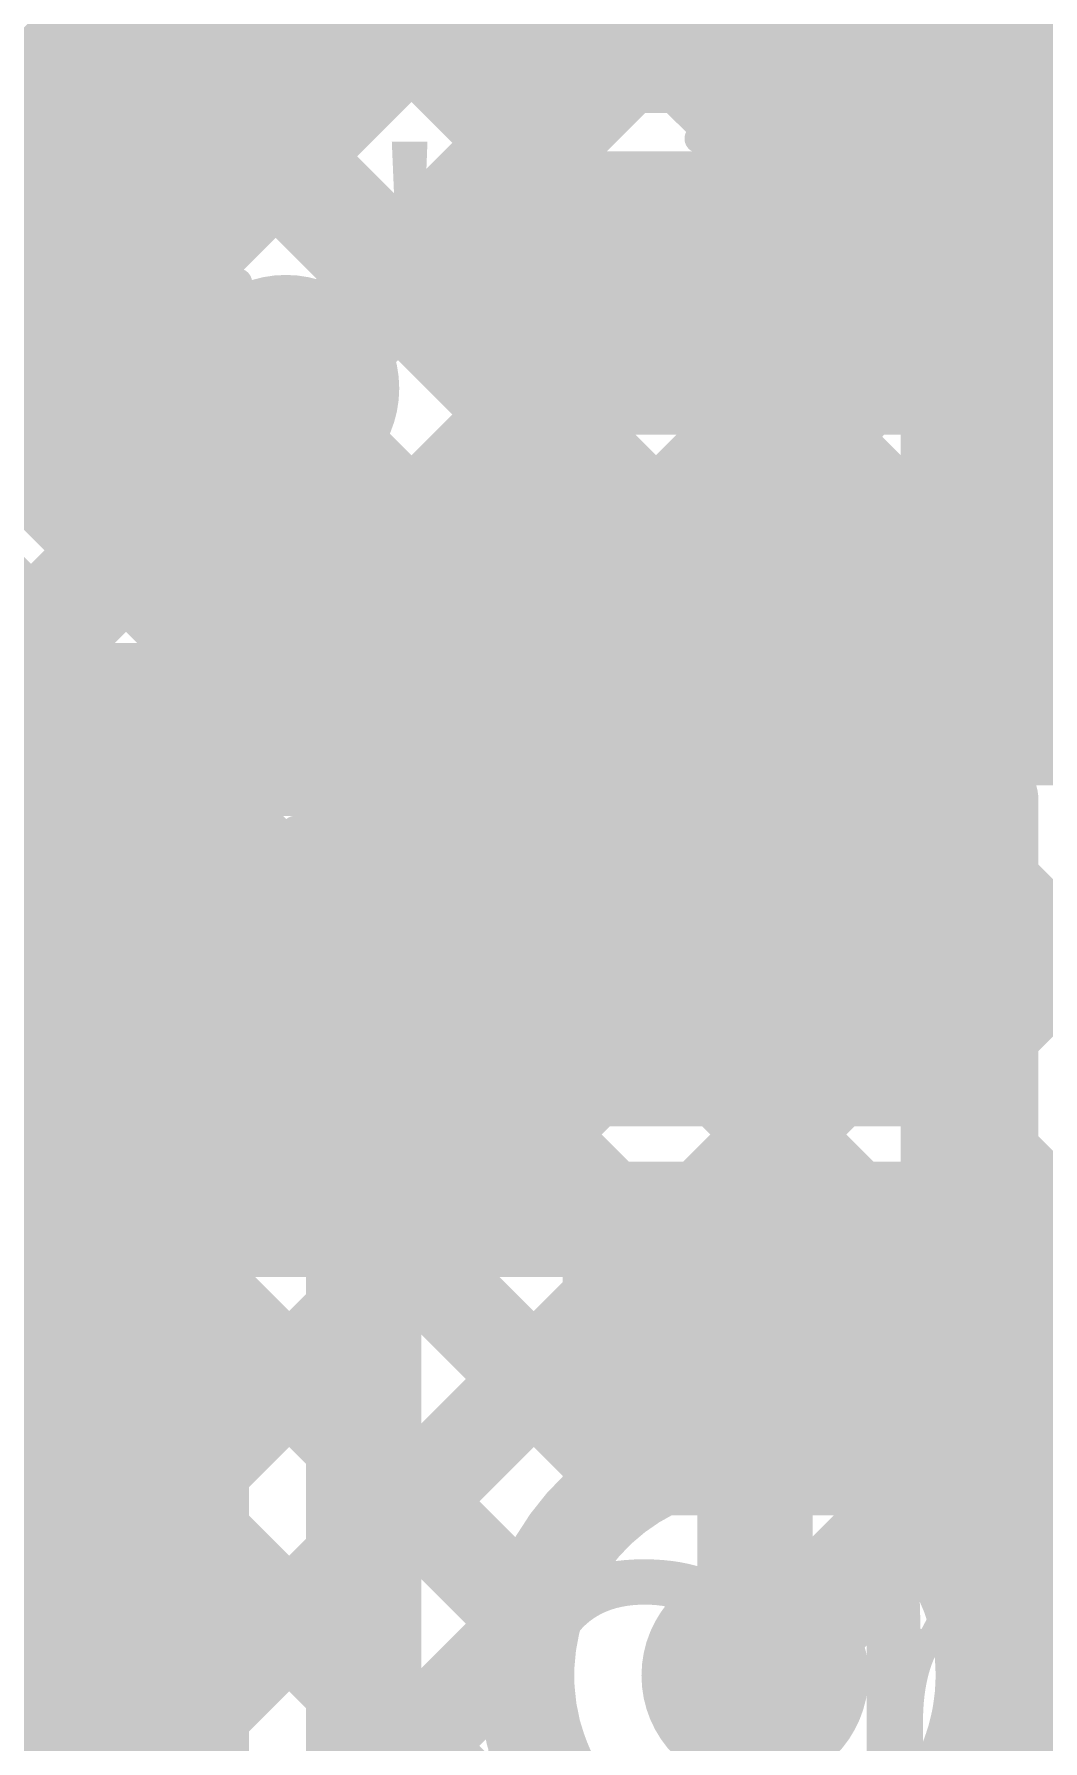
# Model space of a CAD drawing. Header units: millimetres. Extents: x -0.33 to 3.26, y -0.12 to 2.83.
# Drawn here: x 2.2578 to 2.3628, y 1.6632 to 1.8409 of the extents above; entities that cross this region are included whole.
import ezdxf

# ---------------------------------------------------------------- set-up
doc = ezdxf.new("R2010")
doc.units = ezdxf.units.MM
doc.header["$MEASUREMENT"] = 0
for name, color, linetype in [('BottomLayer', 5, 'Continuous'), ('BottomOverlay', 54, 'Continuous'), ('BottomPaste', 16, 'Continuous'), ('BottomSolder', 6, 'Continuous'), ('TopLayer', 1, 'Continuous'), ('TopOverlay', 2, 'Continuous'), ('ViaHoleLayer', 16, 'Continuous')]:
    doc.layers.add(name, color=color, linetype=linetype)
doc.styles.add('Agency FB', font='', dxfattribs={"height": 0.2})
doc.styles.add('Arial', font='', dxfattribs={"height": 0.2})
doc.styles.get('Agency FB').set_extended_font_data('Agency FB')
doc.styles.get('Arial').set_extended_font_data('Arial')

# ---------------------------------------------------------------- blocks, each defined once
blk = doc.blocks.new('R__0402_B_130')
at = {"layer": 'BottomLayer'}
for points in [[(-0.009500000000000001, 0.0125), (-0.009499999999999998, -0.0125), (-0.0275, -0.0125), (-0.0275, 0.0125)], [(0.0275, 0.0125), (0.0275, -0.0125), (0.009500000000000001, -0.0125), (0.009499999999999998, 0.0125)]]:
    blk.add_hatch(color=5, dxfattribs=at).paths.add_polyline_path(points)
at = {"layer": 'BottomPaste'}
for points in [[(-0.009500000000000001, 0.0125), (-0.009499999999999998, -0.0125), (-0.0275, -0.0125), (-0.0275, 0.0125)], [(0.0275, 0.0125), (0.0275, -0.0125), (0.009500000000000001, -0.0125), (0.009499999999999998, 0.0125)]]:
    blk.add_hatch(color=16, dxfattribs=at).paths.add_polyline_path(points)
at = {"layer": 'BottomSolder'}
for points in [[(-0.005500000000000001, 0.0165), (-0.005499999999999999, -0.0165), (-0.0315, -0.0165), (-0.0315, 0.0165)], [(0.0315, 0.0165), (0.0315, -0.0165), (0.005500000000000001, -0.0165), (0.005499999999999999, 0.0165)]]:
    blk.add_hatch(color=6, dxfattribs=at).paths.add_polyline_path(points)
at = {"layer": 'BottomOverlay', "const_width": 0.005}
for points in [[(-0.0325, 0.0175), (-0.0325, -0.0175)], [(-0.0325, 0.0175), (-0.0085, 0.0175)], [(0.0085, 0.0175), (0.0325, 0.0175)], [(0.0325, 0.0175), (0.0325, -0.0175)], [(-0.0325, -0.0175), (-0.0085, -0.0175)], [(0.0085, -0.0175), (0.0325, -0.0175)]]:
    blk.add_lwpolyline(points, dxfattribs=at)
at = {"layer": 'BottomOverlay', "const_width": 0.0025}
for points in [[(-0.03375, 0.0175, 1), (-0.03125, 0.0175, 1)], [(-0.03375, 0.0175, 1), (-0.03125, 0.0175, 1)], [(-0.00975, 0.0175, 1), (-0.00725, 0.0175, 1)], [(0.00725, 0.0175, 1), (0.00975, 0.0175, 1)], [(0.03125, 0.0175, 1), (0.03375, 0.0175, 1)], [(0.03125, 0.0175, 1), (0.03375, 0.0175, 1)], [(-0.03375, -0.0175, 1), (-0.03125, -0.0175, 1)], [(-0.03375, -0.0175, 1), (-0.03125, -0.0175, 1)], [(-0.00975, -0.0175, 1), (-0.00725, -0.0175, 1)], [(0.00725, -0.0175, 1), (0.00975, -0.0175, 1)], [(0.03125, -0.0175, 1), (0.03375, -0.0175, 1)], [(0.03125, -0.0175, 1), (0.03375, -0.0175, 1)]]:
    blk.add_lwpolyline(points, format="xyb", close=True, dxfattribs=at)
blk = doc.blocks.new('R__0402_B_134')
at = {"layer": 'BottomLayer'}
for points in [[(-0.009500000000000001, 0.0125), (-0.009499999999999998, -0.0125), (-0.0275, -0.0125), (-0.0275, 0.0125)], [(0.0275, 0.0125), (0.0275, -0.0125), (0.009500000000000001, -0.0125), (0.009499999999999998, 0.0125)]]:
    blk.add_hatch(color=5, dxfattribs=at).paths.add_polyline_path(points)
at = {"layer": 'BottomPaste'}
for points in [[(-0.009500000000000001, 0.0125), (-0.009499999999999998, -0.0125), (-0.0275, -0.0125), (-0.0275, 0.0125)], [(0.0275, 0.0125), (0.0275, -0.0125), (0.009500000000000001, -0.0125), (0.009499999999999998, 0.0125)]]:
    blk.add_hatch(color=16, dxfattribs=at).paths.add_polyline_path(points)
at = {"layer": 'BottomSolder'}
for points in [[(-0.005500000000000001, 0.0165), (-0.005499999999999999, -0.0165), (-0.0315, -0.0165), (-0.0315, 0.0165)], [(0.0315, 0.0165), (0.0315, -0.0165), (0.005500000000000001, -0.0165), (0.005499999999999999, 0.0165)]]:
    blk.add_hatch(color=6, dxfattribs=at).paths.add_polyline_path(points)
at = {"layer": 'BottomOverlay', "const_width": 0.005}
for points in [[(-0.0325, 0.0175), (-0.0085, 0.0175)], [(-0.0325, 0.0175), (-0.0325, -0.0175)], [(0.0085, 0.0175), (0.0325, 0.0175)], [(0.0325, 0.0175), (0.0325, -0.0175)], [(-0.0325, -0.0175), (-0.0085, -0.0175)], [(0.0085, -0.0175), (0.0325, -0.0175)]]:
    blk.add_lwpolyline(points, dxfattribs=at)
at = {"layer": 'BottomOverlay', "const_width": 0.0025}
for points in [[(-0.03375, 0.0175, 1), (-0.03125, 0.0175, 1)], [(-0.03375, 0.0175, 1), (-0.03125, 0.0175, 1)], [(-0.00975, 0.0175, 1), (-0.00725, 0.0175, 1)], [(0.00725, 0.0175, 1), (0.00975, 0.0175, 1)], [(0.03125, 0.0175, 1), (0.03375, 0.0175, 1)], [(0.03125, 0.0175, 1), (0.03375, 0.0175, 1)], [(-0.03375, -0.0175, 1), (-0.03125, -0.0175, 1)], [(-0.03375, -0.0175, 1), (-0.03125, -0.0175, 1)], [(-0.00975, -0.0175, 1), (-0.00725, -0.0175, 1)], [(0.00725, -0.0175, 1), (0.00975, -0.0175, 1)], [(0.03125, -0.0175, 1), (0.03375, -0.0175, 1)], [(0.03125, -0.0175, 1), (0.03375, -0.0175, 1)]]:
    blk.add_lwpolyline(points, format="xyb", close=True, dxfattribs=at)
blk = doc.blocks.new('SOT23_3_B_186')
at = {"layer": 'BottomLayer'}
for points in [[(-0.02165995, 0.02657475), (-0.05315605, 0.02657475), (-0.05315605, 0.05807085), (-0.02165995, 0.05807085)], [(0.05314315, 0.02657475), (0.02164705, 0.02657475), (0.02164705, 0.05807085), (0.05314315, 0.05807085)], [(0.01574165, -0.05807095), (-0.01575445, -0.05807095), (-0.01575445, -0.02657485), (0.01574165, -0.02657485)]]:
    blk.add_hatch(color=5, dxfattribs=at).paths.add_polyline_path(points)
at = {"layer": 'BottomPaste'}
for points in [[(-0.02165995, 0.02657475), (-0.05315605, 0.02657475), (-0.05315605, 0.05807085), (-0.02165995, 0.05807085)], [(0.05314315, 0.02657475), (0.02164705, 0.02657475), (0.02164705, 0.05807085), (0.05314315, 0.05807085)], [(0.01574165, -0.05807095), (-0.01575445, -0.05807095), (-0.01575445, -0.02657485), (0.01574165, -0.02657485)]]:
    blk.add_hatch(color=16, dxfattribs=at).paths.add_polyline_path(points)
at = {"layer": 'BottomSolder'}
for points in [[(-0.01765995, 0.02257475), (-0.05715605, 0.02257475), (-0.05715605, 0.06207085), (-0.01765995, 0.06207085)], [(0.05714315, 0.02257475), (0.01764705, 0.02257475), (0.01764705, 0.06207085), (0.05714315, 0.06207085)], [(0.01974165, -0.06207095), (-0.01975445, -0.06207095), (-0.01975445, -0.02257485), (0.01974165, -0.02257485)]]:
    blk.add_hatch(color=6, dxfattribs=at).paths.add_polyline_path(points)
at = {"layer": 'BottomOverlay'}
for points, const_width in [([(-0.0640851, 0.068, 1), (-0.0739277, 0.068, 1)], 0.0098425), ([(-0.0763883, 0.068, 1), (-0.0714671, 0.068, 1)], 0.0049212), ([(-0.0665457, 0.068, 1), (-0.0616245, 0.068, 1)], 0.0049212), ([(-0.0135064, 0.032, 1), (-0.0085064, 0.032, 1)], 0.005), ([(0.0084936, 0.032, 1), (0.0134936, 0.032, 1)], 0.005), ([(-0.0665064, 0.03, 1), (-0.0615064, 0.03, 1)], 0.005), ([(0.0614936, 0.03, 1), (0.0664936, 0.03, 1)], 0.005), ([(0.0264936, -0.031, 1), (0.0314936, -0.031, 1)], 0.005), ([(0.0614936, -0.031, 1), (0.0664936, -0.031, 1)], 0.005), ([(0.0614936, -0.031, 1), (0.0664936, -0.031, 1)], 0.005), ([(-0.0665064, -0.032, 1), (-0.0615064, -0.032, 1)], 0.005), ([(-0.0665064, -0.032, 1), (-0.0615064, -0.032, 1)], 0.005), ([(-0.0315064, -0.032, 1), (-0.0265064, -0.032, 1)], 0.005)]:
    blk.add_lwpolyline(points, format="xyb", close=True, dxfattribs=dict(at, const_width=const_width))
at = {"layer": 'BottomOverlay', "const_width": 0.01}
for points in [[(0.0109936, 0.032), (-0.0110064, 0.032)], [(-0.0640064, 0.03), (-0.0640064, -0.032)], [(0.0639936, 0.03), (0.0639936, -0.031)], [(0.0639936, -0.031), (0.0289936, -0.031)], [(-0.0290064, -0.032), (-0.0640064, -0.032)]]:
    blk.add_lwpolyline(points, dxfattribs=at)
blk = doc.blocks.new('SOT23_3_B_190')
at = {"layer": 'BottomLayer'}
for points in [[(-0.02165995, 0.02657475), (-0.05315605, 0.02657475), (-0.05315605, 0.05807085), (-0.02165995, 0.05807085)], [(0.05314315, 0.02657475), (0.02164705, 0.02657475), (0.02164705, 0.05807085), (0.05314315, 0.05807085)], [(0.01574165, -0.05807095), (-0.01575445, -0.05807095), (-0.01575445, -0.02657485), (0.01574165, -0.02657485)]]:
    blk.add_hatch(color=5, dxfattribs=at).paths.add_polyline_path(points)
at = {"layer": 'BottomPaste'}
for points in [[(-0.02165995, 0.02657475), (-0.05315605, 0.02657475), (-0.05315605, 0.05807085), (-0.02165995, 0.05807085)], [(0.05314315, 0.02657475), (0.02164705, 0.02657475), (0.02164705, 0.05807085), (0.05314315, 0.05807085)], [(0.01574165, -0.05807095), (-0.01575445, -0.05807095), (-0.01575445, -0.02657485), (0.01574165, -0.02657485)]]:
    blk.add_hatch(color=16, dxfattribs=at).paths.add_polyline_path(points)
at = {"layer": 'BottomSolder'}
for points in [[(-0.01765995, 0.02257475), (-0.05715605, 0.02257475), (-0.05715605, 0.06207085), (-0.01765995, 0.06207085)], [(0.05714315, 0.02257475), (0.01764705, 0.02257475), (0.01764705, 0.06207085), (0.05714315, 0.06207085)], [(0.01974165, -0.06207095), (-0.01975445, -0.06207095), (-0.01975445, -0.02257485), (0.01974165, -0.02257485)]]:
    blk.add_hatch(color=6, dxfattribs=at).paths.add_polyline_path(points)
at = {"layer": 'BottomOverlay'}
for points, const_width in [([(-0.0640851, 0.068, 1), (-0.0739277, 0.068, 1)], 0.0098425), ([(-0.0763883, 0.068, 1), (-0.0714671, 0.068, 1)], 0.0049212), ([(-0.0665457, 0.068, 1), (-0.0616245, 0.068, 1)], 0.0049212), ([(-0.0135064, 0.032, 1), (-0.0085064, 0.032, 1)], 0.005), ([(0.0084936, 0.032, 1), (0.0134936, 0.032, 1)], 0.005), ([(-0.0665064, 0.03, 1), (-0.0615064, 0.03, 1)], 0.005), ([(0.0614936, 0.03, 1), (0.0664936, 0.03, 1)], 0.005), ([(0.0264936, -0.031, 1), (0.0314936, -0.031, 1)], 0.005), ([(0.0614936, -0.031, 1), (0.0664936, -0.031, 1)], 0.005), ([(0.0614936, -0.031, 1), (0.0664936, -0.031, 1)], 0.005), ([(-0.0665064, -0.032, 1), (-0.0615064, -0.032, 1)], 0.005), ([(-0.0665064, -0.032, 1), (-0.0615064, -0.032, 1)], 0.005), ([(-0.0315064, -0.032, 1), (-0.0265064, -0.032, 1)], 0.005)]:
    blk.add_lwpolyline(points, format="xyb", close=True, dxfattribs=dict(at, const_width=const_width))
at = {"layer": 'BottomOverlay', "const_width": 0.01}
for points in [[(0.0109936, 0.032), (-0.0110064, 0.032)], [(-0.0640064, 0.03), (-0.0640064, -0.032)], [(0.0639936, 0.03), (0.0639936, -0.031)], [(0.0639936, -0.031), (0.0289936, -0.031)], [(-0.0290064, -0.032), (-0.0640064, -0.032)]]:
    blk.add_lwpolyline(points, dxfattribs=at)
blk = doc.blocks.new('R__0402_B_228')
at = {"layer": 'BottomLayer'}
for points in [[(-0.009500000000000001, 0.0125), (-0.009499999999999998, -0.0125), (-0.0275, -0.0125), (-0.0275, 0.0125)], [(0.0275, 0.0125), (0.0275, -0.0125), (0.009500000000000001, -0.0125), (0.009499999999999998, 0.0125)]]:
    blk.add_hatch(color=5, dxfattribs=at).paths.add_polyline_path(points)
at = {"layer": 'BottomPaste'}
for points in [[(-0.009500000000000001, 0.0125), (-0.009499999999999998, -0.0125), (-0.0275, -0.0125), (-0.0275, 0.0125)], [(0.0275, 0.0125), (0.0275, -0.0125), (0.009500000000000001, -0.0125), (0.009499999999999998, 0.0125)]]:
    blk.add_hatch(color=16, dxfattribs=at).paths.add_polyline_path(points)
at = {"layer": 'BottomSolder'}
for points in [[(-0.005500000000000001, 0.0165), (-0.005499999999999999, -0.0165), (-0.0315, -0.0165), (-0.0315, 0.0165)], [(0.0315, 0.0165), (0.0315, -0.0165), (0.005500000000000001, -0.0165), (0.005499999999999999, 0.0165)]]:
    blk.add_hatch(color=6, dxfattribs=at).paths.add_polyline_path(points)
at = {"layer": 'BottomOverlay', "const_width": 0.005}
for points in [[(-0.0085, 0.0175), (-0.0325, 0.0175)], [(-0.0325, -0.0175), (-0.0325, 0.0175)], [(0.0325, 0.0175), (0.0085, 0.0175)], [(0.0325, -0.0175), (0.0325, 0.0175)], [(-0.0085, -0.0175), (-0.0325, -0.0175)], [(0.0325, -0.0175), (0.0085, -0.0175)]]:
    blk.add_lwpolyline(points, dxfattribs=at)
at = {"layer": 'BottomOverlay', "const_width": 0.0025}
for points in [[(-0.03375, 0.0175, 1), (-0.03125, 0.0175, 1)], [(-0.03375, 0.0175, 1), (-0.03125, 0.0175, 1)], [(-0.00975, 0.0175, 1), (-0.00725, 0.0175, 1)], [(0.00725, 0.0175, 1), (0.00975, 0.0175, 1)], [(0.03125, 0.0175, 1), (0.03375, 0.0175, 1)], [(0.03125, 0.0175, 1), (0.03375, 0.0175, 1)], [(-0.03375, -0.0175, 1), (-0.03125, -0.0175, 1)], [(-0.03375, -0.0175, 1), (-0.03125, -0.0175, 1)], [(-0.00975, -0.0175, 1), (-0.00725, -0.0175, 1)], [(0.00725, -0.0175, 1), (0.00975, -0.0175, 1)], [(0.03125, -0.0175, 1), (0.03375, -0.0175, 1)], [(0.03125, -0.0175, 1), (0.03375, -0.0175, 1)]]:
    blk.add_lwpolyline(points, format="xyb", close=True, dxfattribs=at)

msp = doc.modelspace()

# ---------------------------------------------------------------- hatches: boundary and pattern name
at = {"layer": 'BottomLayer'}
h = msp.add_hatch(color=5, dxfattribs=at)
edge = h.paths.add_edge_path()
edge.add_arc((2.284, 1.844), 0.011811, 0, 360)
h = msp.add_hatch(color=5, dxfattribs=at)
edge = h.paths.add_edge_path()
edge.add_arc((2.284, 1.804), 0.011811, 0, 360)
h = msp.add_hatch(color=5, dxfattribs=at)
edge = h.paths.add_edge_path()
edge.add_arc((2.293, 1.7751811), 0.011811, 0, 360)
h = msp.add_hatch(color=5, dxfattribs=at)
edge = h.paths.add_edge_path()
edge.add_arc((2.267, 1.685), 0.011811, 0, 360)
h = msp.add_hatch(color=5, dxfattribs=at)
edge = h.paths.add_edge_path()
edge.add_arc((2.3328321, 1.67), 0.011811, 0, 360)
at = {"layer": 'TopLayer'}
h = msp.add_hatch(color=1, dxfattribs=at)
edge = h.paths.add_edge_path()
edge.add_arc((2.284, 1.844), 0.011811, 0, 360)
h = msp.add_hatch(color=1, dxfattribs=at)
edge = h.paths.add_edge_path()
edge.add_arc((2.284, 1.804), 0.011811, 0, 360)
h = msp.add_hatch(color=1, dxfattribs=at)
edge = h.paths.add_edge_path()
edge.add_arc((2.293, 1.7751811), 0.011811, 0, 360)
h = msp.add_hatch(color=1, dxfattribs=at)
edge = h.paths.add_edge_path()
edge.add_arc((2.267, 1.685), 0.011811, 0, 360)
h = msp.add_hatch(color=1, dxfattribs=at)
edge = h.paths.add_edge_path()
edge.add_arc((2.3328321, 1.67), 0.011811, 0, 360)
at = {"layer": 'ViaHoleLayer'}
h = msp.add_hatch(color=16, dxfattribs=at)
edge = h.paths.add_edge_path()
edge.add_arc((2.284, 1.844), 0.007874, 0, 360)
h = msp.add_hatch(color=16, dxfattribs=at)
edge = h.paths.add_edge_path()
edge.add_arc((2.284, 1.804), 0.007874, 0, 360)
h = msp.add_hatch(color=16, dxfattribs=at)
edge = h.paths.add_edge_path()
edge.add_arc((2.293, 1.7751811), 0.0059055, 0, 360)
h = msp.add_hatch(color=16, dxfattribs=at)
edge = h.paths.add_edge_path()
edge.add_arc((2.267, 1.685), 0.007874, 0, 360)
h = msp.add_hatch(color=16, dxfattribs=at)
edge = h.paths.add_edge_path()
edge.add_arc((2.3328321, 1.67), 0.0059055, 0, 360)

# ---------------------------------------------------------------- linework, layer by layer
at = {"layer": 'BottomLayer'}
for points, const_width in [([(2.2374622, 1.9004999), (2.3083321, 1.82963)], 0.01), ([(2.2136858, 1.7914213), (2.3065655, 1.884301)], 0.01), ([(2.2294514, 1.8802264), (2.3083321, 1.8013457)], 0.01), ([(2.3083321, 1.8331771), (2.3083321, 1.8651771)], 0.01), ([(2.2146075, 1.7640587), (2.3083321, 1.8577833)], 0.01), ([(2.3309936, 1.8491771), (2.4454936, 1.8491771)], 0.02), ([(2.2294514, 1.8519421), (2.3202164, 1.7611771)], 0.01), ([(2.3083321, 1.8281771), (2.3083321, 1.8331771)], 0.01), ([(2.3083321, 1.8281771), (2.3083321, 1.8331771)], 0.01), ([(2.2088594, 1.7300263), (2.3083321, 1.829499)], 0.01), ([(2.3083321, 1.7911771), (2.3083321, 1.8281771)], 0.01), ([(2.2294514, 1.8236578), (2.2987783, 1.7543309)], 0.01), ([(2.2048289, 1.819996), (2.2845456, 1.7402794)], 0.01), ([(2.3309936, 1.8116771), (2.3309936, 1.8121771)], 0.02), ([(2.3309936, 1.8116771), (2.4369936, 1.8116771)], 0.02), ([(2.2088594, 1.701742), (2.3083321, 1.8012147)], 0.01), ([(2.2088594, 1.6734577), (2.3257202, 1.7903185)], 0.01), ([(2.3083321, 1.7911771), (2.3230092, 1.7911771)], 0.01), ([(2.3185007, 1.7911771), (2.3485007, 1.7611771)], 0.01), ([(2.3248631, 1.7611771), (2.3533631, 1.7896771)], 0.01), ([(2.3309936, 1.7896771), (2.427881, 1.7896771)], 0.01), ([(2.348285, 1.7896771), (2.3962519, 1.7417102)], 0.01), ([(2.3531474, 1.7611771), (2.3816474, 1.7896771)], 0.01), ([(2.3573321, 1.7370775), (2.4099317, 1.7896771)], 0.01), ([(2.293, 1.7751811), (2.3328281, 1.7751811)], 0.025), ([(2.3328281, 1.7751811), (2.3328321, 1.7751771)], 0.025), ([(2.3328321, 1.7751771), (2.3737757, 1.7751771)], 0.025), ([(2.3737757, 1.7751771), (2.3865985, 1.7623543)], 0.025), ([(2.2146075, 1.7819331), (2.2740985, 1.7224421)], 0.01), ([(2.3083321, 1.7611771), (2.3573321, 1.7611771)], 0.01), ([(2.3083321, 1.7581088), (2.3083321, 1.7611771)], 0.01), ([(2.3573321, 1.7241771), (2.3573321, 1.7611771)], 0.01), ([(2.2146075, 1.7536488), (2.2740984, 1.6941579)], 0.01), ([(2.2793942, 1.735128), (2.2971475, 1.7528813)], 0.01), ([(2.3573321, 1.7523457), (2.3962519, 1.7134259)], 0.01), ([(2.3573321, 1.7087932), (2.3962519, 1.747713)], 0.01), ([(2.2920984, 1.7223764), (2.3098991, 1.7401771)], 0.012), ([(2.3098991, 1.7401771), (2.3328321, 1.7401771)], 0.012), ([(2.2088594, 1.7311126), (2.2740984, 1.6658736)], 0.01), ([(2.3573321, 1.7191771), (2.3573321, 1.7241771)], 0.01), ([(2.3573321, 1.7191771), (2.3573321, 1.7241771)], 0.01), ([(2.3573321, 1.7240614), (2.406, 1.6753935)], 0.01), ([(2.2740984, 1.6259016), (2.2740984, 1.7223764)], 0.01), ([(2.2920984, 1.6259016), (2.2920984, 1.7223764)], 0.012), ([(2.3551425, 1.6783193), (2.3962519, 1.7194287)], 0.01), ([(2.3573321, 1.6821771), (2.3573321, 1.7191771)], 0.01), ([(2.2146075, 1.6509215), (2.2740984, 1.7104124)], 0.01), ([(2.2088594, 1.7028283), (2.2740984, 1.6375893)], 0.01), ([(2.3328321, 1.67), (2.3328321, 1.7031771)], 0.012), ([(2.3272846, 1.6221771), (2.4023594, 1.6972519)], 0.01), ([(2.3573321, 1.6957771), (2.406, 1.6471092)], 0.01), ([(2.2146075, 1.6226372), (2.2740984, 1.6821281)], 0.01), ([(2.3532938, 1.6821771), (2.3573321, 1.6821771)], 0.01), ([(2.3565784, 1.6682465), (2.4026478, 1.6221771)], 0.01), ([(2.3100984, 1.6333574), (2.3100984, 1.6629189)], 0.01)]:
    msp.add_lwpolyline(points, dxfattribs=dict(at, const_width=const_width))
for points, const_width in [([(2.3259936, 1.8491771, 1), (2.3359936, 1.8491771, 1)], 0.01), ([(2.3058321, 1.8331771, 1), (2.3108321, 1.8331771, 1)], 0.005), ([(2.3058321, 1.8331771, 1), (2.3108321, 1.8331771, 1)], 0.005), ([(2.3058321, 1.8331771, 1), (2.3108321, 1.8331771, 1)], 0.005), ([(2.3058321, 1.82963, 1), (2.3108321, 1.82963, 1)], 0.005), ([(2.3058321, 1.829499, 1), (2.3108321, 1.829499, 1)], 0.005), ([(2.3058321, 1.8281771, 1), (2.3108321, 1.8281771, 1)], 0.005), ([(2.3058321, 1.8281771, 1), (2.3108321, 1.8281771, 1)], 0.005), ([(2.3058321, 1.8281771, 1), (2.3108321, 1.8281771, 1)], 0.005), ([(2.3259936, 1.8121771, 1), (2.3359936, 1.8121771, 1)], 0.01), ([(2.3259936, 1.8116771, 1), (2.3359936, 1.8116771, 1)], 0.01), ([(2.3259936, 1.8116771, 1), (2.3359936, 1.8116771, 1)], 0.01), ([(2.3058321, 1.8013457, 1), (2.3108321, 1.8013457, 1)], 0.005), ([(2.3058321, 1.8012147, 1), (2.3108321, 1.8012147, 1)], 0.005), ([(2.3058321, 1.7911771, 1), (2.3108321, 1.7911771, 1)], 0.005), ([(2.3058321, 1.7911771, 1), (2.3108321, 1.7911771, 1)], 0.005), ([(2.3160007, 1.7911771, 1), (2.3210007, 1.7911771, 1)], 0.005), ([(2.3205092, 1.7911771, 1), (2.3255092, 1.7911771, 1)], 0.005), ([(2.3205092, 1.7911771, 1), (2.3255092, 1.7911771, 1)], 0.005), ([(2.3205092, 1.7911771, 1), (2.3255092, 1.7911771, 1)], 0.005), ([(2.3232202, 1.7903185, 1), (2.3282202, 1.7903185, 1)], 0.005), ([(2.3284936, 1.7896771, 1), (2.3334936, 1.7896771, 1)], 0.005), ([(2.3284936, 1.7896771, 1), (2.3334936, 1.7896771, 1)], 0.005), ([(2.3284936, 1.7896771, 1), (2.3334936, 1.7896771, 1)], 0.005), ([(2.345785, 1.7896771, 1), (2.350785, 1.7896771, 1)], 0.005), ([(2.3508631, 1.7896771, 1), (2.3558631, 1.7896771, 1)], 0.005), ([(2.28675, 1.7751811, 1), (2.29925, 1.7751811, 1)], 0.0125), ([(2.3265781, 1.7751811, 1), (2.3390781, 1.7751811, 1)], 0.0125), ([(2.3265781, 1.7751811, 1), (2.3390781, 1.7751811, 1)], 0.0125), ([(2.3265821, 1.7751771, 1), (2.3390821, 1.7751771, 1)], 0.0125), ([(2.3265821, 1.7751771, 1), (2.3390821, 1.7751771, 1)], 0.0125), ([(2.3675257, 1.7751771, 1), (2.3800257, 1.7751771, 1)], 0.0125), ([(2.3675257, 1.7751771, 1), (2.3800257, 1.7751771, 1)], 0.0125), ([(2.3058321, 1.7611771, 1), (2.3108321, 1.7611771, 1)], 0.005), ([(2.3058321, 1.7611771, 1), (2.3108321, 1.7611771, 1)], 0.005), ([(2.3177164, 1.7611771, 1), (2.3227164, 1.7611771, 1)], 0.005), ([(2.3223631, 1.7611771, 1), (2.3273631, 1.7611771, 1)], 0.005), ([(2.3460007, 1.7611771, 1), (2.3510007, 1.7611771, 1)], 0.005), ([(2.3506474, 1.7611771, 1), (2.3556474, 1.7611771, 1)], 0.005), ([(2.3548321, 1.7611771, 1), (2.3598321, 1.7611771, 1)], 0.005), ([(2.3548321, 1.7611771, 1), (2.3598321, 1.7611771, 1)], 0.005), ([(2.3058321, 1.7581088, 1), (2.3108321, 1.7581088, 1)], 0.005), ([(2.3058321, 1.7581088, 1), (2.3108321, 1.7581088, 1)], 0.005), ([(2.3058321, 1.7581088, 1), (2.3108321, 1.7581088, 1)], 0.005), ([(2.2962783, 1.7543309, 1), (2.3012783, 1.7543309, 1)], 0.005), ([(2.2946475, 1.7528813, 1), (2.2996475, 1.7528813, 1)], 0.005), ([(2.2946475, 1.7528813, 1), (2.2996475, 1.7528813, 1)], 0.005), ([(2.2946712, 1.752905, 1), (2.2996712, 1.752905, 1)], 0.005), ([(2.3548321, 1.7523457, 1), (2.3598321, 1.7523457, 1)], 0.005), ([(2.2820456, 1.7402794, 1), (2.2870456, 1.7402794, 1)], 0.005), ([(2.3068991, 1.7401771, 1), (2.3128991, 1.7401771, 1)], 0.006), ([(2.3068991, 1.7401771, 1), (2.3128991, 1.7401771, 1)], 0.006), ([(2.3298321, 1.7401771, 1), (2.3358321, 1.7401771, 1)], 0.006), ([(2.3548321, 1.7370775, 1), (2.3598321, 1.7370775, 1)], 0.005), ([(2.2768705, 1.7351043, 1), (2.2818705, 1.7351043, 1)], 0.005), ([(2.2768942, 1.735128, 1), (2.2818942, 1.735128, 1)], 0.005), ([(2.2768942, 1.735128, 1), (2.2818942, 1.735128, 1)], 0.005), ([(2.3548321, 1.7241771, 1), (2.3598321, 1.7241771, 1)], 0.005), ([(2.3548321, 1.7241771, 1), (2.3598321, 1.7241771, 1)], 0.005), ([(2.3548321, 1.7241771, 1), (2.3598321, 1.7241771, 1)], 0.005), ([(2.3548321, 1.7240614, 1), (2.3598321, 1.7240614, 1)], 0.005), ([(2.2715984, 1.7223764, 1), (2.2765984, 1.7223764, 1)], 0.005), ([(2.2715984, 1.7223764, 1), (2.2765984, 1.7223764, 1)], 0.005), ([(2.2715984, 1.7223764, 1), (2.2765984, 1.7223764, 1)], 0.005), ([(2.2715985, 1.7224421, 1), (2.2765985, 1.7224421, 1)], 0.005), ([(2.2890984, 1.7223764, 1), (2.2950984, 1.7223764, 1)], 0.006), ([(2.2890984, 1.7223764, 1), (2.2950984, 1.7223764, 1)], 0.006), ([(2.3548321, 1.7191771, 1), (2.3598321, 1.7191771, 1)], 0.005), ([(2.3548321, 1.7191771, 1), (2.3598321, 1.7191771, 1)], 0.005), ([(2.3548321, 1.7191771, 1), (2.3598321, 1.7191771, 1)], 0.005), ([(2.2715984, 1.7104124, 1), (2.2765984, 1.7104124, 1)], 0.005), ([(2.3548321, 1.7087932, 1), (2.3598321, 1.7087932, 1)], 0.005), ([(2.3298321, 1.7031771, 1), (2.3358321, 1.7031771, 1)], 0.006), ([(2.3548321, 1.6957771, 1), (2.3598321, 1.6957771, 1)], 0.005), ([(2.2715984, 1.6941579, 1), (2.2765984, 1.6941579, 1)], 0.005), ([(2.2715984, 1.6821281, 1), (2.2765984, 1.6821281, 1)], 0.005), ([(2.3507938, 1.6821771, 1), (2.3557938, 1.6821771, 1)], 0.005), ([(2.3507938, 1.6821771, 1), (2.3557938, 1.6821771, 1)], 0.005), ([(2.3548321, 1.6821771, 1), (2.3598321, 1.6821771, 1)], 0.005), ([(2.3548321, 1.6821771, 1), (2.3598321, 1.6821771, 1)], 0.005), ([(2.3526425, 1.6783193, 1), (2.3576425, 1.6783193, 1)], 0.005), ([(2.3298321, 1.67, 1), (2.3358321, 1.67, 1)], 0.006), ([(2.3541431, 1.67, 1), (2.3591431, 1.67, 1)], 0.005), ([(2.3541431, 1.67, 1), (2.3591431, 1.67, 1)], 0.005), ([(2.3540784, 1.6682465, 1), (2.3590784, 1.6682465, 1)], 0.005), ([(2.2715984, 1.6658736, 1), (2.2765984, 1.6658736, 1)], 0.005), ([(2.3075984, 1.6629189, 1), (2.3125984, 1.6629189, 1)], 0.005), ([(2.3075984, 1.6629189, 1), (2.3125984, 1.6629189, 1)], 0.005)]:
    msp.add_lwpolyline(points, format="xyb", close=True, dxfattribs=dict(at, const_width=const_width))
at = {"layer": 'BottomLayer', "const_width": 0.01}
for points in [[(2.3309936, 1.7896771, -0.093119128866869), (2.3230092, 1.7911771)], [(2.3309936, 1.7896771, -0.093119128866869), (2.3230092, 1.7911771)], [(2.2971475, 1.7528813, -0.1768328914233143), (2.3083321, 1.7581088)], [(2.2971712, 1.752905, -0.1763529048918712), (2.3083321, 1.7581088)], [(2.2740984, 1.7223764, -0.199396299891612), (2.2793942, 1.735128)], [(2.2740984, 1.7223764, -0.198912367379658), (2.2793705, 1.7351043)], [(2.3532938, 1.6821771, -0.1350167492579781), (2.3566431, 1.67)], [(2.3566431, 1.67, -0.8593701189741338), (2.3100984, 1.6629189)]]:
    msp.add_lwpolyline(points, format="xyb", dxfattribs=at)
at = {"layer": 'TopLayer'}
for points, const_width in [([(2.353, 1.7156237), (2.353, 2.0955442)], 0.01), ([(2.1919119, 1.996959), (2.353, 1.8358709)], 0.01), ([(2.1919119, 1.9715032), (2.353, 1.8104151)], 0.01), ([(2.1919119, 1.9460474), (2.353, 1.7849593)], 0.01), ([(2.1919119, 1.7611633), (2.353, 1.9222514)], 0.01), ([(2.1919119, 1.9205916), (2.353, 1.7595035)], 0.01), ([(2.1919119, 1.7357075), (2.353, 1.8967956)], 0.01), ([(2.1919119, 1.8951358), (2.353, 1.7340477)], 0.01), ([(2.1919119, 1.7102517), (2.353, 1.8713398)], 0.01), ([(2.1919119, 1.86968), (2.3494841, 1.7121078)], 0.01), ([(2.1919119, 1.6847959), (2.353, 1.845884)], 0.01), ([(2.1919119, 1.8442242), (2.3367562, 1.6993799)], 0.01), ([(2.1919119, 1.6593401), (2.353, 1.8204282)], 0.01), ([(2.1919119, 1.8187684), (2.320383, 1.6902973)], 0.01), ([(2.1919119, 1.6338843), (2.353, 1.7949724)], 0.01), ([(2.1919119, 1.7933126), (2.3096765, 1.675548)], 0.01), ([(2.1919119, 1.6084285), (2.353, 1.7695166)], 0.01), ([(2.1919119, 1.7678568), (2.4736637, 1.486105)], 0.01), ([(2.1919119, 1.5829727), (2.353, 1.7440608)], 0.01), ([(2.1919119, 1.742401), (2.4483129, 1.486)], 0.01), ([(2.327631, 1.693236), (2.353, 1.718605)], 0.01), ([(2.3311261, 1.6937498), (2.353, 1.7156237)], 0.01), ([(2.3328321, 1.67), (2.371, 1.7081679)], 0.012), ([(2.3565819, 1.668294), (2.3837042, 1.6954163)], 0.01), ([(2.1909119, 1.5565169), (2.3095961, 1.6752011)], 0.01), ([(2.362212, 1.6739241), (2.4325039, 1.6036322)], 0.01)]:
    msp.add_lwpolyline(points, dxfattribs=dict(at, const_width=const_width))
for points, const_width in [([(2.3505, 1.8358709, 1), (2.3555, 1.8358709, 1)], 0.005), ([(2.3505, 1.8204282, 1), (2.3555, 1.8204282, 1)], 0.005), ([(2.3505, 1.8104151, 1), (2.3555, 1.8104151, 1)], 0.005), ([(2.3505, 1.7949724, 1), (2.3555, 1.7949724, 1)], 0.005), ([(2.3505, 1.7849593, 1), (2.3555, 1.7849593, 1)], 0.005), ([(2.3505, 1.7695166, 1), (2.3555, 1.7695166, 1)], 0.005), ([(2.3505, 1.7595035, 1), (2.3555, 1.7595035, 1)], 0.005), ([(2.3505, 1.7440608, 1), (2.3555, 1.7440608, 1)], 0.005), ([(2.3505, 1.7340477, 1), (2.3555, 1.7340477, 1)], 0.005), ([(2.3505, 1.718605, 1), (2.3555, 1.718605, 1)], 0.005), ([(2.3505, 1.7156237, 1), (2.3555, 1.7156237, 1)], 0.005), ([(2.3505, 1.7156237, 1), (2.3555, 1.7156237, 1)], 0.005), ([(2.3469841, 1.7121078, 1), (2.3519841, 1.7121078, 1)], 0.005), ([(2.3342562, 1.6993799, 1), (2.3392562, 1.6993799, 1)], 0.005), ([(2.3286261, 1.6937498, 1), (2.3336261, 1.6937498, 1)], 0.005), ([(2.3286261, 1.6937498, 1), (2.3336261, 1.6937498, 1)], 0.005), ([(2.325131, 1.693236, 1), (2.330131, 1.693236, 1)], 0.005), ([(2.317883, 1.6902973, 1), (2.322883, 1.6902973, 1)], 0.005), ([(2.3070961, 1.6752011, 1), (2.3120961, 1.6752011, 1)], 0.005), ([(2.3071765, 1.675548, 1), (2.3121765, 1.675548, 1)], 0.005), ([(2.359712, 1.6739241, 1), (2.364712, 1.6739241, 1)], 0.005), ([(2.3298321, 1.67, 1), (2.3358321, 1.67, 1)], 0.006), ([(2.3540819, 1.668294, 1), (2.3590819, 1.668294, 1)], 0.005), ([(2.3540819, 1.668294, 1), (2.3590819, 1.668294, 1)], 0.005)]:
    msp.add_lwpolyline(points, format="xyb", close=True, dxfattribs=dict(at, const_width=const_width))
at = {"layer": 'TopLayer', "const_width": 0.01}
msp.add_lwpolyline([(2.3565819, 1.668294, -2.188799882959971), (2.3311261, 1.6937498)], format="xyb", dxfattribs=at)
at = {"layer": 'TopOverlay', "const_width": 0.003}
for points in [[(2.249, 1.839), (2.27, 1.839)], [(2.33, 1.839), (2.399, 1.839)], [(2.249, 1.836), (2.27, 1.836)], [(2.327, 1.836), (2.408, 1.836)], [(2.249, 1.833), (2.273, 1.833)], [(2.327, 1.833), (2.411, 1.833)], [(2.246, 1.83), (2.273, 1.83)], [(2.327, 1.83), (2.414, 1.83)], [(2.246, 1.827), (2.273, 1.827)], [(2.327, 1.827), (2.414, 1.827)], [(2.243, 1.824), (2.276, 1.824)], [(2.327, 1.824), (2.414, 1.824)], [(2.243, 1.821), (2.276, 1.821)], [(2.327, 1.821), (2.348, 1.821)], [(2.24, 1.818), (2.279, 1.818)], [(2.327, 1.818), (2.345, 1.818)], [(2.24, 1.815), (2.258, 1.815)], [(2.261, 1.815), (2.279, 1.815)], [(2.327, 1.815), (2.345, 1.815)], [(2.261, 1.812), (2.282, 1.812)], [(2.327, 1.812), (2.345, 1.812)], [(2.264, 1.809), (2.282, 1.809)], [(2.327, 1.809), (2.345, 1.809)], [(2.264, 1.806), (2.282, 1.806)], [(2.327, 1.806), (2.345, 1.806)], [(2.267, 1.803), (2.285, 1.803)], [(2.327, 1.803), (2.345, 1.803)], [(2.267, 1.8), (2.285, 1.8)], [(2.327, 1.8), (2.345, 1.8)], [(2.267, 1.797), (2.288, 1.797)], [(2.327, 1.797), (2.345, 1.797)], [(2.27, 1.794), (2.288, 1.794)], [(2.327, 1.794), (2.348, 1.794)], [(2.27, 1.791), (2.291, 1.791)], [(2.327, 1.791), (2.414, 1.791)], [(2.273, 1.788), (2.291, 1.788)], [(2.327, 1.788), (2.414, 1.788)], [(2.273, 1.785), (2.294, 1.785)], [(2.327, 1.785), (2.411, 1.785)], [(2.273, 1.782), (2.294, 1.782)], [(2.327, 1.782), (2.411, 1.782)], [(2.273, 1.779), (2.297, 1.779)], [(2.327, 1.779), (2.408, 1.779)], [(2.222, 1.776), (2.297, 1.776)], [(2.327, 1.776), (2.348, 1.776)], [(2.363, 1.776), (2.387, 1.776)], [(2.222, 1.773), (2.297, 1.773)], [(2.327, 1.773), (2.345, 1.773)], [(2.219, 1.77), (2.3, 1.77)], [(2.327, 1.77), (2.345, 1.77)], [(2.219, 1.767), (2.3, 1.767)], [(2.327, 1.767), (2.345, 1.767)], [(2.216, 1.764), (2.303, 1.764)], [(2.327, 1.764), (2.345, 1.764)], [(2.216, 1.761), (2.303, 1.761)], [(2.327, 1.761), (2.345, 1.761)], [(2.285, 1.758), (2.306, 1.758)], [(2.327, 1.758), (2.345, 1.758)], [(2.285, 1.755), (2.306, 1.755)], [(2.327, 1.755), (2.345, 1.755)], [(2.288, 1.752), (2.309, 1.752)], [(2.327, 1.752), (2.345, 1.752)], [(2.288, 1.749), (2.309, 1.749)], [(2.327, 1.749), (2.345, 1.749)], [(2.291, 1.746), (2.312, 1.746)], [(2.327, 1.746), (2.345, 1.746)], [(2.291, 1.743), (2.312, 1.743)], [(2.327, 1.743), (2.345, 1.743)], [(2.291, 1.74), (2.312, 1.74)], [(2.327, 1.74), (2.345, 1.74)], [(1.895, 1.722), (2.537, 1.722)], [(1.889, 1.719), (2.537, 1.719)], [(1.886, 1.716), (2.537, 1.716)], [(1.88, 1.713), (2.537, 1.713)]]:
    msp.add_lwpolyline(points, dxfattribs=at)
at = {"layer": 'TopOverlay', "const_width": 0.0015}
for points in [[(2.26925, 1.839, 1), (2.27075, 1.839, 1)], [(2.32925, 1.839, 1), (2.33075, 1.839, 1)], [(2.26925, 1.836, 1), (2.27075, 1.836, 1)], [(2.32625, 1.836, 1), (2.32775, 1.836, 1)], [(2.27225, 1.833, 1), (2.27375, 1.833, 1)], [(2.32625, 1.833, 1), (2.32775, 1.833, 1)], [(2.27225, 1.83, 1), (2.27375, 1.83, 1)], [(2.32625, 1.83, 1), (2.32775, 1.83, 1)], [(2.27225, 1.827, 1), (2.27375, 1.827, 1)], [(2.32625, 1.827, 1), (2.32775, 1.827, 1)], [(2.27525, 1.824, 1), (2.27675, 1.824, 1)], [(2.32625, 1.824, 1), (2.32775, 1.824, 1)], [(2.27525, 1.821, 1), (2.27675, 1.821, 1)], [(2.32625, 1.821, 1), (2.32775, 1.821, 1)], [(2.34725, 1.821, 1), (2.34875, 1.821, 1)], [(2.27825, 1.818, 1), (2.27975, 1.818, 1)], [(2.32625, 1.818, 1), (2.32775, 1.818, 1)], [(2.34425, 1.818, 1), (2.34575, 1.818, 1)], [(2.25725, 1.815, 1), (2.25875, 1.815, 1)], [(2.26025, 1.815, 1), (2.26175, 1.815, 1)], [(2.27825, 1.815, 1), (2.27975, 1.815, 1)], [(2.32625, 1.815, 1), (2.32775, 1.815, 1)], [(2.34425, 1.815, 1), (2.34575, 1.815, 1)], [(2.26025, 1.812, 1), (2.26175, 1.812, 1)], [(2.28125, 1.812, 1), (2.28275, 1.812, 1)], [(2.32625, 1.812, 1), (2.32775, 1.812, 1)], [(2.34425, 1.812, 1), (2.34575, 1.812, 1)], [(2.26325, 1.809, 1), (2.26475, 1.809, 1)], [(2.28125, 1.809, 1), (2.28275, 1.809, 1)], [(2.32625, 1.809, 1), (2.32775, 1.809, 1)], [(2.34425, 1.809, 1), (2.34575, 1.809, 1)], [(2.26325, 1.806, 1), (2.26475, 1.806, 1)], [(2.28125, 1.806, 1), (2.28275, 1.806, 1)], [(2.32625, 1.806, 1), (2.32775, 1.806, 1)], [(2.34425, 1.806, 1), (2.34575, 1.806, 1)], [(2.26625, 1.803, 1), (2.26775, 1.803, 1)], [(2.28425, 1.803, 1), (2.28575, 1.803, 1)], [(2.32625, 1.803, 1), (2.32775, 1.803, 1)], [(2.34425, 1.803, 1), (2.34575, 1.803, 1)], [(2.26625, 1.8, 1), (2.26775, 1.8, 1)], [(2.28425, 1.8, 1), (2.28575, 1.8, 1)], [(2.32625, 1.8, 1), (2.32775, 1.8, 1)], [(2.34425, 1.8, 1), (2.34575, 1.8, 1)], [(2.26625, 1.797, 1), (2.26775, 1.797, 1)], [(2.28725, 1.797, 1), (2.28875, 1.797, 1)], [(2.32625, 1.797, 1), (2.32775, 1.797, 1)], [(2.34425, 1.797, 1), (2.34575, 1.797, 1)], [(2.26925, 1.794, 1), (2.27075, 1.794, 1)], [(2.28725, 1.794, 1), (2.28875, 1.794, 1)], [(2.32625, 1.794, 1), (2.32775, 1.794, 1)], [(2.34725, 1.794, 1), (2.34875, 1.794, 1)], [(2.26925, 1.791, 1), (2.27075, 1.791, 1)], [(2.29025, 1.791, 1), (2.29175, 1.791, 1)], [(2.32625, 1.791, 1), (2.32775, 1.791, 1)], [(2.27225, 1.788, 1), (2.27375, 1.788, 1)], [(2.29025, 1.788, 1), (2.29175, 1.788, 1)], [(2.32625, 1.788, 1), (2.32775, 1.788, 1)], [(2.27225, 1.785, 1), (2.27375, 1.785, 1)], [(2.29325, 1.785, 1), (2.29475, 1.785, 1)], [(2.32625, 1.785, 1), (2.32775, 1.785, 1)], [(2.27225, 1.782, 1), (2.27375, 1.782, 1)], [(2.29325, 1.782, 1), (2.29475, 1.782, 1)], [(2.32625, 1.782, 1), (2.32775, 1.782, 1)], [(2.27225, 1.779, 1), (2.27375, 1.779, 1)], [(2.29625, 1.779, 1), (2.29775, 1.779, 1)], [(2.32625, 1.779, 1), (2.32775, 1.779, 1)], [(2.29625, 1.776, 1), (2.29775, 1.776, 1)], [(2.32625, 1.776, 1), (2.32775, 1.776, 1)], [(2.34725, 1.776, 1), (2.34875, 1.776, 1)], [(2.36225, 1.776, 1), (2.36375, 1.776, 1)], [(2.29625, 1.773, 1), (2.29775, 1.773, 1)], [(2.32625, 1.773, 1), (2.32775, 1.773, 1)], [(2.34425, 1.773, 1), (2.34575, 1.773, 1)], [(2.29925, 1.77, 1), (2.30075, 1.77, 1)], [(2.32625, 1.77, 1), (2.32775, 1.77, 1)], [(2.34425, 1.77, 1), (2.34575, 1.77, 1)], [(2.29925, 1.767, 1), (2.30075, 1.767, 1)], [(2.32625, 1.767, 1), (2.32775, 1.767, 1)], [(2.34425, 1.767, 1), (2.34575, 1.767, 1)], [(2.30225, 1.764, 1), (2.30375, 1.764, 1)], [(2.32625, 1.764, 1), (2.32775, 1.764, 1)], [(2.34425, 1.764, 1), (2.34575, 1.764, 1)], [(2.30225, 1.761, 1), (2.30375, 1.761, 1)], [(2.32625, 1.761, 1), (2.32775, 1.761, 1)], [(2.34425, 1.761, 1), (2.34575, 1.761, 1)], [(2.28425, 1.758, 1), (2.28575, 1.758, 1)], [(2.30525, 1.758, 1), (2.30675, 1.758, 1)], [(2.32625, 1.758, 1), (2.32775, 1.758, 1)], [(2.34425, 1.758, 1), (2.34575, 1.758, 1)], [(2.28425, 1.755, 1), (2.28575, 1.755, 1)], [(2.30525, 1.755, 1), (2.30675, 1.755, 1)], [(2.32625, 1.755, 1), (2.32775, 1.755, 1)], [(2.34425, 1.755, 1), (2.34575, 1.755, 1)], [(2.28725, 1.752, 1), (2.28875, 1.752, 1)], [(2.30825, 1.752, 1), (2.30975, 1.752, 1)], [(2.32625, 1.752, 1), (2.32775, 1.752, 1)], [(2.34425, 1.752, 1), (2.34575, 1.752, 1)], [(2.28725, 1.749, 1), (2.28875, 1.749, 1)], [(2.30825, 1.749, 1), (2.30975, 1.749, 1)], [(2.32625, 1.749, 1), (2.32775, 1.749, 1)], [(2.34425, 1.749, 1), (2.34575, 1.749, 1)], [(2.29025, 1.746, 1), (2.29175, 1.746, 1)], [(2.31125, 1.746, 1), (2.31275, 1.746, 1)], [(2.32625, 1.746, 1), (2.32775, 1.746, 1)], [(2.34425, 1.746, 1), (2.34575, 1.746, 1)], [(2.29025, 1.743, 1), (2.29175, 1.743, 1)], [(2.31125, 1.743, 1), (2.31275, 1.743, 1)], [(2.32625, 1.743, 1), (2.32775, 1.743, 1)], [(2.34425, 1.743, 1), (2.34575, 1.743, 1)], [(2.29025, 1.74, 1), (2.29175, 1.74, 1)], [(2.31125, 1.74, 1), (2.31275, 1.74, 1)], [(2.32625, 1.74, 1), (2.32775, 1.74, 1)], [(2.34425, 1.74, 1), (2.34575, 1.74, 1)]]:
    msp.add_lwpolyline(points, format="xyb", close=True, dxfattribs=at)

# ---------------------------------------------------------------- block references
for name, p, rotation in [('R__0402_B_134', (2.3328321, 1.8676771), 90), ('SOT23_3_B_190', (2.4239937, 1.8046771), 180), ('R__0402_B_228', (2.3328321, 1.7936771), 270), ('R__0402_B_130', (2.3328321, 1.7216771), 90), ('SOT23_3_B_186', (2.4239936, 1.6826771), 180)]:
    msp.add_blockref(name, p, dxfattribs=dict(rotation=rotation))

# ---------------------------------------------------------------- texts
at = {"layer": 'BottomOverlay', "style": 'Arial', "text_generation_flag": 2}
for s, rotation, p in [('Q39', 270, (2.2254514, 1.745996)), ('*', 360, (2.3078321, 1.7896771)), ('&', 360, (2.3067312, 1.7126811)), ('Q41', 270, (2.2264514, 1.625996))]:
    msp.add_text(s, height=0.04, rotation=rotation, dxfattribs=at).set_placement(p)
at = {"layer": 'TopOverlay', "style": 'Agency FB'}
msp.add_text('Manufacturing Security Solutions for the Self Storage Industry', height=0.05, rotation=360, dxfattribs=at).set_placement((1.433, 1.643))

doc.saveas('drawing.dxf')
